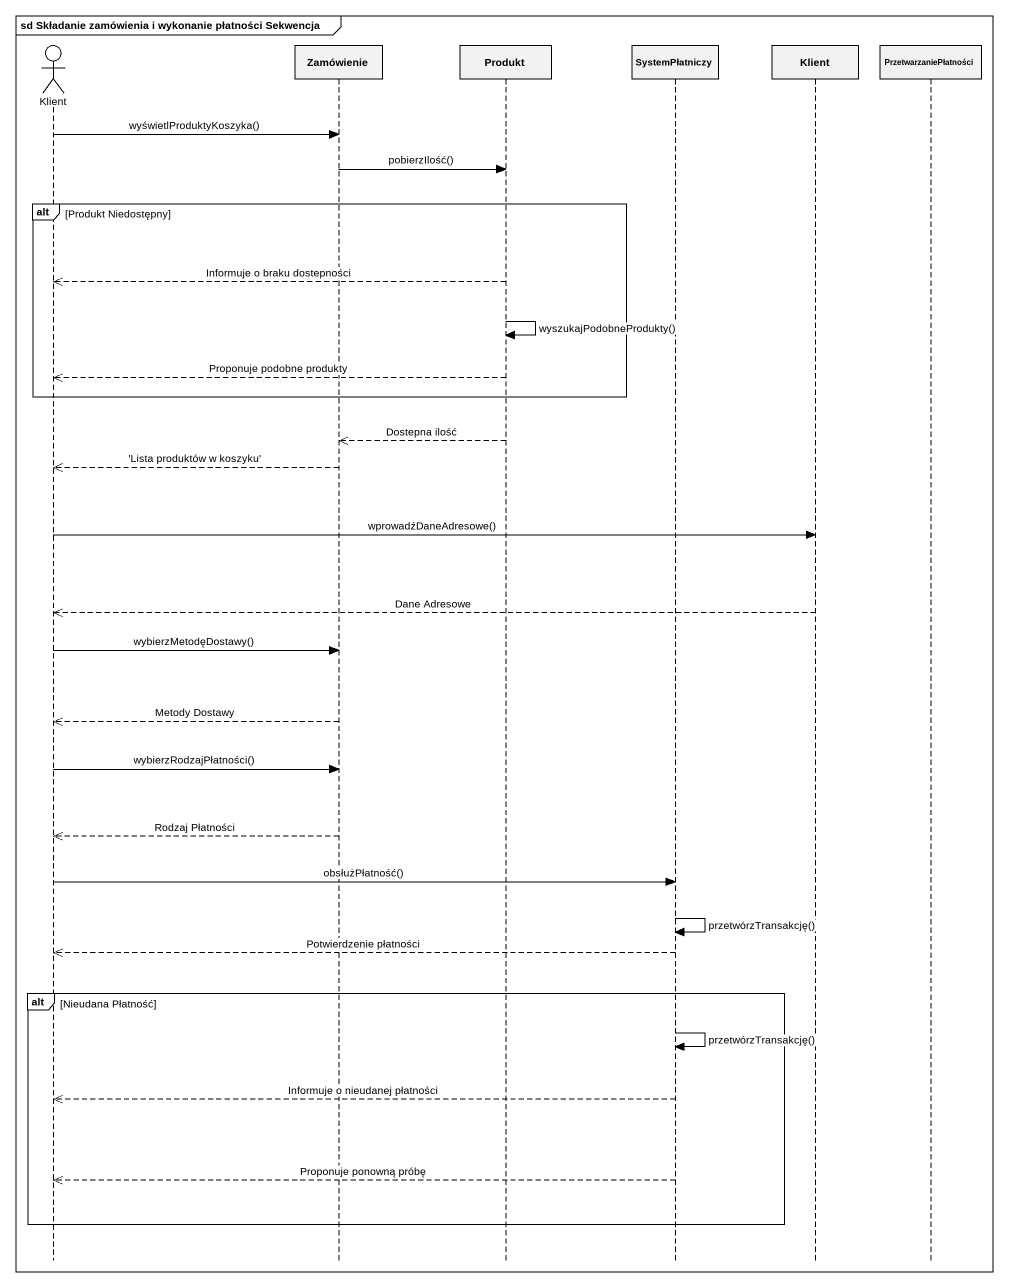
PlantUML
@startuml
mainframe sd Składanie zamówienia i wykonanie płatności Sekwencja
hide footbox
actor Klient
participant Zamówienie
participant Produkt
participant SystemPłatniczy
participant "Klient" as Klient_2
participant PrzetwarzaniePłatności

Klient -> Zamówienie : wyświetlProduktyKoszyka()
Zamówienie -> Produkt : pobierzIlość()
alt Produkt Niedostępny
  Produkt -->> Klient : Informuje o braku dostepności
  Produkt -> Produkt : wyszukajPodobneProdukty()
  Produkt -->> Klient : Proponuje podobne produkty
end
Produkt -->> Zamówienie : Dostepna ilość
Zamówienie -->> Klient : 'Lista produktów w koszyku'
Klient -> Klient_2 : wprowadźDaneAdresowe()
Klient_2 -->> Klient : Dane Adresowe
Klient -> Zamówienie : wybierzMetodęDostawy()
Zamówienie -->> Klient : Metody Dostawy
Klient -> Zamówienie : wybierzRodzajPłatności()
Zamówienie -->> Klient : Rodzaj Płatności
Klient -> SystemPłatniczy : obsłużPłatność()
SystemPłatniczy -> SystemPłatniczy : przetwórzTransakcję()
SystemPłatniczy -->> Klient : Potwierdzenie płatności
alt Nieudana Płatność
  SystemPłatniczy -> SystemPłatniczy : przetwórzTransakcję()
  SystemPłatniczy -->> Klient : Informuje o nieudanej płatności
  SystemPłatniczy -->> Klient : Proponuje ponowną próbę
end
@enduml
